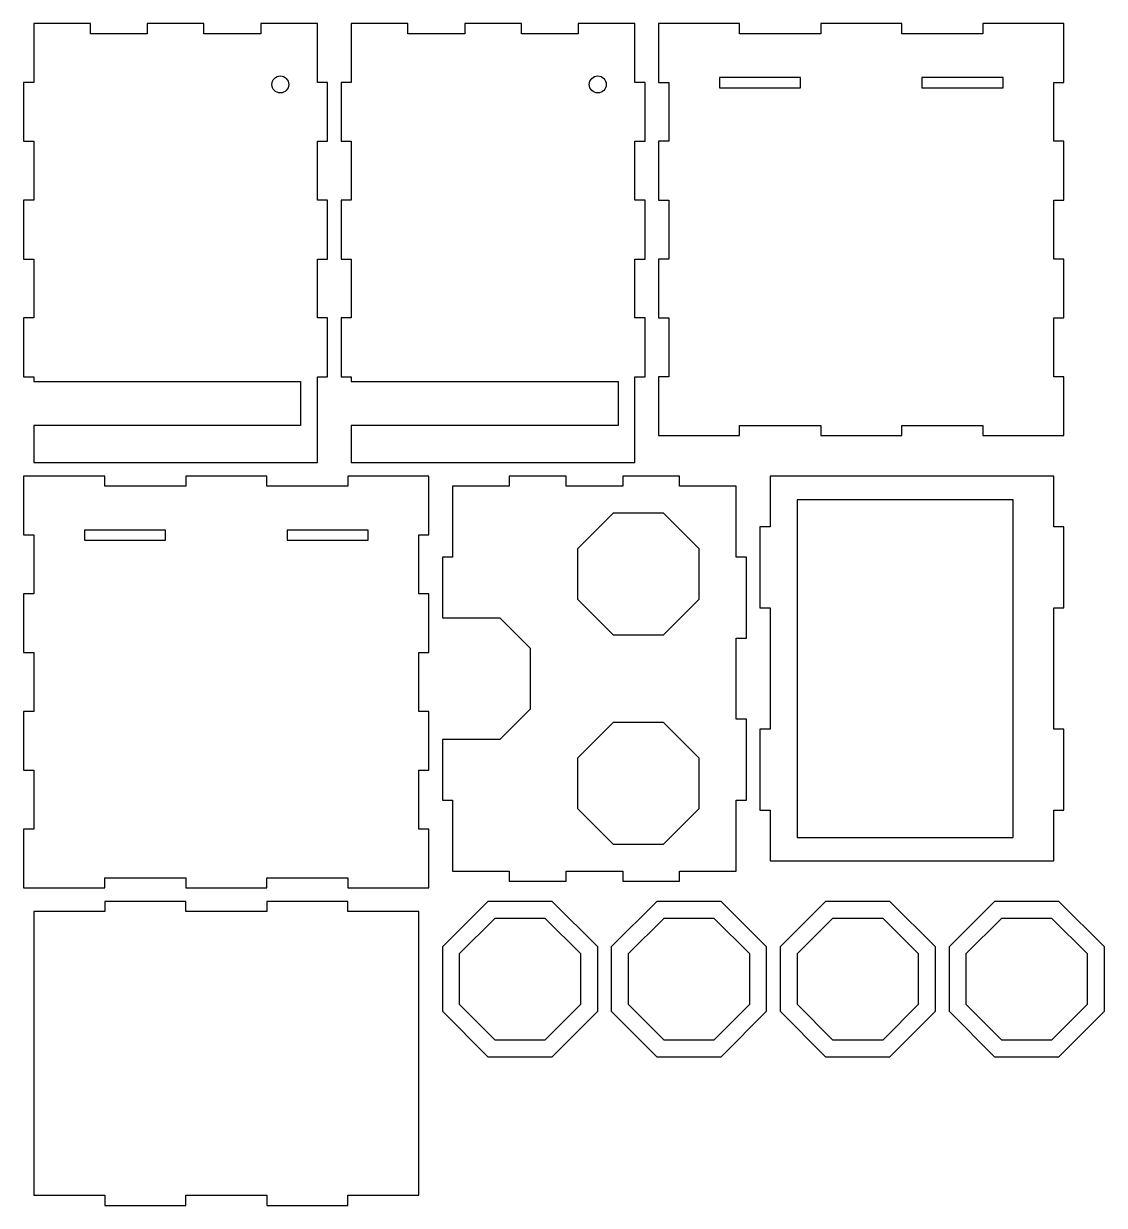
# Model space of a CAD drawing. Header units: millimetres. Extents: x 4 to 324, y 4 to 354.
import ezdxf

# ---------------------------------------------------------------- set-up
doc = ezdxf.new("R2010")
doc.units = ezdxf.units.MM
doc.layers.add('CORTE', color=7, linetype='CONTINUOUS')

msp = doc.modelspace()

# ---------------------------------------------------------------- linework, layer by layer
at = {"layer": 'CORTE'}
for points in [[(7, 351), (7, 336.571), (4, 336.571), (4, 319.143), (7, 319.143), (7, 301.714), (4, 301.714), (4, 284.286), (7, 284.286), (7, 266.857), (4, 266.857), (4, 249.429), (7, 249.429), (7, 248), (86, 248), (86, 235), (7, 235), (7, 224), (91, 224), (91, 249.429), (94, 249.429), (94, 266.857), (91, 266.857), (91, 284.286), (94, 284.286), (94, 301.714), (91, 301.714), (91, 319.143), (94, 319.143), (94, 336.571), (91, 336.571), (91, 351), (91, 354), (74.2, 354), (74.2, 351), (57.4, 351), (57.4, 354), (40.6, 354), (40.6, 351), (23.8, 351), (23.8, 354), (7, 354)], [(101, 351), (101, 336.571), (98, 336.571), (98, 319.143), (101, 319.143), (101, 301.714), (98, 301.714), (98, 284.286), (101, 284.286), (101, 266.857), (98, 266.857), (98, 249.429), (101, 249.429), (101, 248), (180, 248), (180, 235), (101, 235), (101, 224), (185, 224), (185, 249.429), (188, 249.429), (188, 266.857), (185, 266.857), (185, 284.286), (188, 284.286), (188, 301.714), (185, 301.714), (185, 319.143), (188, 319.143), (188, 336.571), (185, 336.571), (185, 351), (185, 354), (168.2, 354), (168.2, 351), (151.4, 351), (151.4, 354), (134.6, 354), (134.6, 351), (117.8, 351), (117.8, 354), (101, 354)], [(192, 232), (216, 232), (216, 235), (240, 235), (240, 232), (264, 232), (264, 235), (288, 235), (288, 232), (312, 232), (312, 249.429), (309, 249.429), (309, 266.857), (312, 266.857), (312, 284.286), (309, 284.286), (309, 301.714), (312, 301.714), (312, 319.143), (309, 319.143), (309, 336.571), (312, 336.571), (312, 354), (288, 354), (288, 351), (264, 351), (264, 354), (240, 354), (240, 351), (216, 351), (216, 354), (192, 354), (192, 336.571), (195, 336.571), (195, 319.143), (192, 319.143), (192, 301.714), (195, 301.714), (195, 284.286), (192, 284.286), (192, 266.857), (195, 266.857), (195, 249.429), (192, 249.429)], [(210, 335), (234, 335), (234, 338), (210, 338)], [(270, 335), (294, 335), (294, 338), (270, 338)], [(4, 98), (28, 98), (28, 101), (52, 101), (52, 98), (76, 98), (76, 101), (100, 101), (100, 98), (124, 98), (124, 115.429), (121, 115.429), (121, 132.857), (124, 132.857), (124, 150.286), (121, 150.286), (121, 167.714), (124, 167.714), (124, 185.143), (121, 185.143), (121, 202.571), (124, 202.571), (124, 220), (100, 220), (100, 217), (76, 217), (76, 220), (52, 220), (52, 217), (28, 217), (28, 220), (4, 220), (4, 202.571), (7, 202.571), (7, 185.143), (4, 185.143), (4, 167.714), (7, 167.714), (7, 150.286), (4, 150.286), (4, 132.857), (7, 132.857), (7, 115.429), (4, 115.429)], [(131, 217), (131, 196), (128, 196), (128, 178), (145, 178), (154, 169), (154, 151), (145, 142), (128, 142), (128, 124), (131, 124), (131, 103), (147.8, 103), (147.8, 100), (164.6, 100), (164.6, 103), (181.4, 103), (181.4, 100), (198.2, 100), (198.2, 103), (215, 103), (215, 124), (218, 124), (218, 148), (215, 148), (215, 172), (218, 172), (218, 196), (215, 196), (215, 217), (198.2, 217), (198.2, 220), (181.4, 220), (181.4, 217), (164.6, 217), (164.6, 220), (147.8, 220), (147.8, 217)], [(225, 220), (225, 205), (222, 205), (222, 181), (225, 181), (225, 145), (222, 145), (222, 121), (225, 121), (225, 106), (309, 106), (309, 121), (312, 121), (312, 145), (309, 145), (309, 181), (312, 181), (312, 205), (309, 205), (309, 220)], [(233, 213), (233, 113), (297, 113), (297, 213)], [(193.456, 173), (204, 183.544), (204, 198.456), (193.456, 209), (178.544, 209), (168, 198.456), (168, 183.544), (178.544, 173)], [(22, 201), (46, 201), (46, 204), (22, 204)], [(82, 201), (106, 201), (106, 204), (82, 204)], [(193.456, 111), (204, 121.544), (204, 136.456), (193.456, 147), (178.544, 147), (168, 136.456), (168, 121.544), (178.544, 111)], [(7, 7), (28, 7), (28, 4), (52, 4), (52, 7), (76, 7), (76, 4), (100, 4), (100, 7), (121, 7), (121, 91), (100, 91), (100, 94), (76, 94), (76, 91), (52, 91), (52, 94), (28, 94), (28, 91), (7, 91)], [(174, 80.527), (160.527, 94), (141.473, 94), (128, 80.527), (128, 61.473), (141.473, 48), (160.527, 48), (174, 61.473)], [(224, 80.527), (210.527, 94), (191.473, 94), (178, 80.527), (178, 61.473), (191.473, 48), (210.527, 48), (224, 61.473)], [(274, 80.527), (260.527, 94), (241.473, 94), (228, 80.527), (228, 61.473), (241.473, 48), (260.527, 48), (274, 61.473)], [(324, 80.527), (310.527, 94), (291.473, 94), (278, 80.527), (278, 61.473), (291.473, 48), (310.527, 48), (324, 61.473)], [(169, 78.456), (158.456, 89), (143.544, 89), (133, 78.456), (133, 63.544), (143.544, 53), (158.456, 53), (169, 63.544)], [(219, 78.456), (208.456, 89), (193.544, 89), (183, 78.456), (183, 63.544), (193.544, 53), (208.456, 53), (219, 63.544)], [(269, 78.456), (258.456, 89), (243.544, 89), (233, 78.456), (233, 63.544), (243.544, 53), (258.456, 53), (269, 63.544)], [(319, 78.456), (308.456, 89), (293.544, 89), (283, 78.456), (283, 63.544), (293.544, 53), (308.456, 53), (319, 63.544)]]:
    msp.add_lwpolyline(points, close=True, dxfattribs=at)
for centre in [(80, 336), (174, 336)]:
    msp.add_circle(centre, 2.5, dxfattribs=at)

doc.saveas('drawing.dxf')
